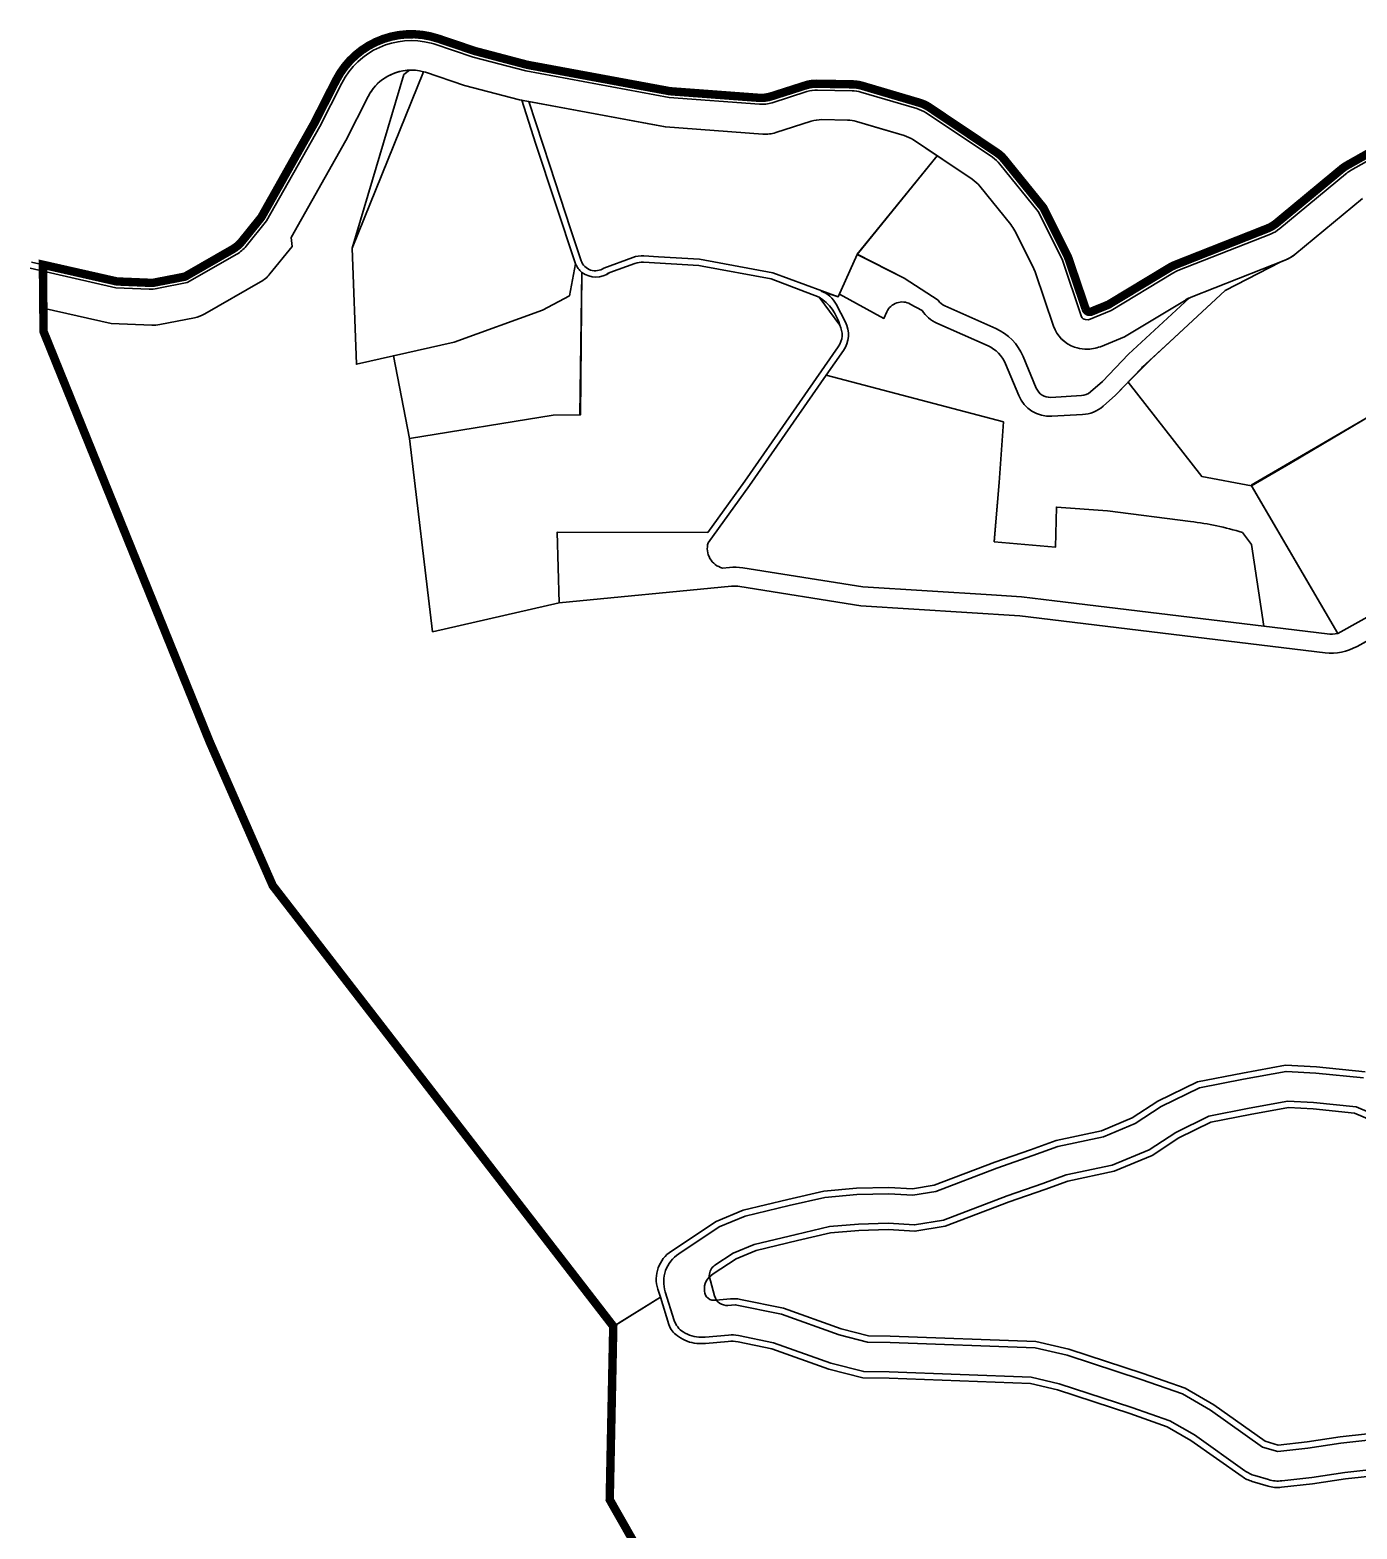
# Model space of a CAD drawing. Header units: millimetres. Extents: x 249769 to 250948, y 543138 to 544364.
# Drawn here: x 249769.3 to 250083.8, y 543890.4 to 544245.8 of the extents above; entities that cross this region are included whole.
import ezdxf

# ---------------------------------------------------------------- set-up
doc = ezdxf.new("R2010")
doc.units = ezdxf.units.MM
doc.linetypes.add('Character_Dash_E', pattern=[69, 15, -6, 30, -3, 15])
for name, color, linetype, lineweight in [('_Proposed Road', 7, 'Continuous', 30), ('_Residential-Low', 41, 'Continuous', 30), ('_Steep Slope', 93, 'Continuous', 30), ('community green', 60, 'Continuous', 30), ('Project Boundary', 233, 'Character_Dash_E', 30), ('uv1', 40, 'Continuous', 30)]:
    doc.layers.add(name, color=color, linetype=linetype, lineweight=lineweight)

# ---------------------------------------------------------------- blocks, each defined once
blk = doc.blocks.new('community green')
at = {"layer": 'community green'}
for points in [[(250007.59, 544188.19, 0.034037), (250007.17, 544189.19), (250002.68, 544198.17, 0.054077), (250001.74, 544199.63), (249994.37, 544208.75, 0.075378), (249992.6, 544210.37), (249984.3, 544215.93), (249965.31, 544192.59), (249976.44, 544186.94), (249984.53, 544181.69, 0.14668), (249986.06, 544180.39), (249998.16, 544175.01, -0.191757), (250004.63, 544168.39), (250007.77, 544160.84, 0.317764), (250011.2, 544158.69), (250018.49, 544159.09, 0.168276), (250020.61, 544159.96), (250023.46, 544162.46), (250029.62, 544168.93), (250043.99, 544182.23, 0.026336), (250043.25, 544181.84), (250028.66, 544173.03), (250022.95, 544170.7, -0.107108), (250019.61, 544170.12), (250019.27, 544170.13, -0.072606), (250016.86, 544170.58, -0.232377), (250011.87, 544175.58)], [(250007.59, 544188.19, 0.034037), (250007.17, 544189.19), (250002.68, 544198.17, 0.054077), (250001.74, 544199.63), (249994.37, 544208.75, 0.075378), (249992.6, 544210.37), (249984.3, 544215.93), (249965.31, 544192.59), (249976.44, 544186.94), (249984.53, 544181.69, 0.14668), (249986.06, 544180.39), (249998.16, 544175.01, -0.191757), (250004.63, 544168.39), (250007.77, 544160.84, 0.317764), (250011.2, 544158.69), (250018.49, 544159.09, 0.168276), (250020.61, 544159.96), (250023.46, 544162.46), (250029.62, 544168.93), (250043.99, 544182.23, 0.026336), (250043.25, 544181.84), (250028.66, 544173.03), (250022.95, 544170.7, -0.107108), (250019.61, 544170.12), (250019.27, 544170.13, -0.072606), (250016.86, 544170.58, -0.232377), (250011.87, 544175.58)], [(249900.12, 544188.29, -0.128939), (249898.61, 544190.33), (249897.17, 544182.79), (249890.77, 544179.37), (249869.79, 544171.78), (249855.43, 544168.53), (249859.24, 544148.92), (249893.25, 544154.49), (249899.57, 544154.51)], [(249900.12, 544188.29, -0.128939), (249898.61, 544190.33), (249897.17, 544182.79), (249890.77, 544179.37), (249869.79, 544171.78), (249855.43, 544168.53), (249859.24, 544148.92), (249893.25, 544154.49), (249899.57, 544154.51)], [(250044.35, 544129.26, -0.044012), (250056.6, 544126.65), (250058.74, 544123.84), (250061.67, 544104.45), (250076.73, 544102.63, 0.078644), (250079.23, 544102.72), (250058.8, 544137.72), (250046.99, 544139.95), (250029.51, 544162.29), (250026.58, 544159.22), (250023.58, 544156.58, -0.168276), (250018.74, 544154.6), (250011.44, 544154.2, -0.317764), (250003.62, 544159.11), (250000.47, 544166.66, 0.191757), (249996.34, 544170.89), (249984.23, 544176.27, -0.14668), (249980.74, 544179.27), (249977.92, 544180.8, 0.437812), (249972.35, 544178.92), (249971.67, 544177.38), (249961.1, 544183.14), (249960.83, 544182.55), (249956.82, 544183.87, -0.188294), (249960.36, 544180.74), (249962.53, 544176.51, -0.277368), (249962.09, 544169.82), (249957.99, 544163.93), (250000, 544152.85), (249998.95, 544138.49), (249997.82, 544124.49), (249997.82, 544124.45), (250012.35, 544123.19), (250012.53, 544132.66), (250024.61, 544131.81)], [(250044.35, 544129.26, -0.044012), (250056.6, 544126.65), (250058.74, 544123.84), (250061.67, 544104.45), (250076.73, 544102.63, 0.078644), (250079.23, 544102.72), (250058.8, 544137.72), (250046.99, 544139.95), (250029.51, 544162.29), (250026.58, 544159.22), (250023.58, 544156.58, -0.168276), (250018.74, 544154.6), (250011.44, 544154.2, -0.317764), (250003.62, 544159.11), (250000.47, 544166.66, 0.191757), (249996.34, 544170.89), (249984.23, 544176.27, -0.14668), (249980.74, 544179.27), (249977.92, 544180.8, 0.437812), (249972.35, 544178.92), (249971.67, 544177.38), (249961.1, 544183.14), (249960.83, 544182.55), (249956.82, 544183.87, -0.188294), (249960.36, 544180.74), (249962.53, 544176.51, -0.277368), (249962.09, 544169.82), (249957.99, 544163.93), (250000, 544152.85), (249998.95, 544138.49), (249997.82, 544124.49), (249997.82, 544124.45), (250012.35, 544123.19), (250012.53, 544132.66), (250024.61, 544131.81)]]:
    blk.add_lwpolyline(points, format="xyb", close=True, dxfattribs=at)
blk = doc.blocks.new('g')
at = {"layer": '_Steep Slope'}
for p, q in [((249845.66, 544194.08), (249857.9, 544235.23)), ((249845.66, 544194.08), (249857.9, 544235.23)), ((249857.9, 544235.23), (249859.21, 544236.25)), ((249857.9, 544235.23), (249859.21, 544236.25)), ((249862.6, 544235.88), (249863, 544235.78)), ((249863, 544235.78), (249872.29, 544232.63)), ((249872.29, 544232.63), (249885.28, 544229.21)), ((249849.42, 544229.97), (249844.15, 544219.6)), ((249844.15, 544219.6), (249849.42, 544229.97)), ((249849.42, 544229.97), (249844.15, 544219.6)), ((249885.28, 544229.21), (249919.89, 544222.8)), ((249946.03, 544221.45), (249954.4, 544224.13)), ((249956.98, 544224.51), (249963.03, 544224.4)), ((249919.89, 544222.8), (249942.99, 544221.09)), ((249965.16, 544224.07), (249976.47, 544220.73)), ((249844.15, 544219.6), (249831.2, 544196.59)), ((249831.2, 544196.59), (249844.15, 544219.6)), ((249844.15, 544219.6), (249831.2, 544196.59)), ((249978.65, 544219.71), (249992.6, 544210.37)), ((249994.37, 544208.75), (250001.74, 544199.63)), ((250069.06, 544192.57), (250085.04, 544205.82)), ((249831.2, 544196.59), (249831.43, 544194.48)), ((249831.2, 544196.59), (249831.43, 544194.48)), ((250002.68, 544198.17), (250007.17, 544189.19)), ((249831.43, 544194.48), (249826.16, 544187.94)), ((249831.43, 544194.48), (249826.16, 544187.94)), ((249831.43, 544194.48), (249826.16, 544187.94)), ((249846.65, 544166.54), (249845.66, 544194.08)), ((249846.65, 544166.54), (249845.66, 544194.08)), ((250044.45, 544182.43), (250066.9, 544191.29)), ((249823.91, 544186.03), (249810.74, 544178.47)), ((249823.91, 544186.03), (249810.74, 544178.47)), ((249823.91, 544186.03), (249810.74, 544178.47)), ((250007.59, 544188.19), (250011.87, 544175.58)), ((250028.66, 544173.03), (250043.25, 544181.84)), ((249788.57, 544176.21), (249772.47, 544179.84)), ((249772.47, 544179.84), (249772.53, 544174.28)), ((249788.57, 544176.21), (249772.47, 544179.84)), ((249772.47, 544179.84), (249772.53, 544174.28)), ((249788.57, 544176.21), (249772.47, 544179.84)), ((249772.47, 544179.84), (249772.53, 544174.28)), ((249798.19, 544175.81), (249788.57, 544176.21)), ((249798.19, 544175.81), (249788.57, 544176.21)), ((249798.19, 544175.81), (249788.57, 544176.21)), ((249808.28, 544177.55), (249800.05, 544175.95)), ((249808.28, 544177.55), (249800.05, 544175.95)), ((249808.28, 544177.55), (249800.05, 544175.95)), ((249772.53, 544174.28), (249811.89, 544077.04)), ((249772.53, 544174.28), (249811.89, 544077.04)), ((249772.53, 544174.28), (249811.89, 544077.04)), ((250022.95, 544170.7), (250028.66, 544173.03)), ((249855.43, 544168.53), (249846.65, 544166.54)), ((249855.43, 544168.53), (249846.65, 544166.54)), ((249859.24, 544148.92), (249855.43, 544168.53)), ((249859.24, 544148.92), (249855.43, 544168.53)), ((250019.27, 544170.13), (250019.61, 544170.12)), ((249859.21, 544148.92), (249859.24, 544148.92)), ((249864.71, 544103.11), (249859.21, 544148.92)), ((249859.21, 544148.92), (249859.24, 544148.92)), ((249864.71, 544103.11), (249859.21, 544148.92)), ((249935.52, 544113.91), (249894.7, 544109.95)), ((249935.52, 544113.91), (249894.7, 544109.95)), ((249935.52, 544113.91), (249894.7, 544109.95)), ((249966.19, 544109.29), (249937.54, 544113.84)), ((249966.19, 544109.29), (249937.54, 544113.84)), ((249966.19, 544109.29), (249937.54, 544113.84)), ((250107.53, 544112.85), (250083.77, 544099.64)), ((250107.53, 544112.85), (250083.77, 544099.64)), ((250107.53, 544112.85), (250083.77, 544099.64)), ((249894.7, 544109.95), (249864.71, 544103.11)), ((249894.7, 544109.95), (249864.71, 544103.11)), ((249894.7, 544109.95), (249864.71, 544103.11)), ((250003.84, 544106.93), (249966.19, 544109.29)), ((250003.84, 544106.93), (249966.19, 544109.29)), ((250003.84, 544106.93), (249966.19, 544109.29)), ((250076.19, 544098.16), (250003.84, 544106.93)), ((250076.19, 544098.16), (250003.84, 544106.93)), ((250076.19, 544098.16), (250003.84, 544106.93)), ((249811.89, 544077.04), (249826.84, 544042.95)), ((249811.89, 544077.04), (249826.84, 544042.95)), ((249811.89, 544077.04), (249826.84, 544042.95)), ((249826.84, 544042.95), (249907.57, 543938.45)), ((249826.84, 544042.95), (249907.57, 543938.45)), ((249826.84, 544042.95), (249907.57, 543938.45)), ((250056.62, 543998.52), (250066.86, 544000.4)), ((250056.62, 543998.52), (250066.86, 544000.4)), ((250056.62, 543998.52), (250066.86, 544000.4)), ((250066.86, 544000.4), (250074.14, 543999.99)), ((250066.86, 544000.4), (250074.14, 543999.99)), ((250066.86, 544000.4), (250074.14, 543999.99)), ((250045.96, 543996.45), (250056.62, 543998.52)), ((250045.96, 543996.45), (250056.62, 543998.52)), ((250045.96, 543996.45), (250056.62, 543998.52)), ((250074.14, 543999.99), (250085.67, 543998.83)), ((250074.14, 543999.99), (250085.67, 543998.83)), ((250074.14, 543999.99), (250085.67, 543998.83)), ((250036.59, 543991.87), (250045.96, 543996.45)), ((250036.59, 543991.87), (250045.96, 543996.45)), ((250036.59, 543991.87), (250045.96, 543996.45)), ((250030.5, 543987.88), (250036.59, 543991.87)), ((250030.5, 543987.88), (250036.59, 543991.87)), ((250030.5, 543987.88), (250036.59, 543991.87)), ((250023.22, 543984.86), (250030.5, 543987.88)), ((250023.22, 543984.86), (250030.5, 543987.88)), ((250023.22, 543984.86), (250030.5, 543987.88)), ((250006.43, 543980.36), (250012.49, 543982.55)), ((250006.43, 543980.36), (250012.49, 543982.55)), ((250006.43, 543980.36), (250012.49, 543982.55)), ((250012.49, 543982.55), (250023.22, 543984.86)), ((250012.49, 543982.55), (250023.22, 543984.86)), ((250012.49, 543982.55), (250023.22, 543984.86)), ((249997.93, 543977.37), (250006.43, 543980.36)), ((249997.93, 543977.37), (250006.43, 543980.36)), ((249997.93, 543977.37), (250006.43, 543980.36)), ((249983.56, 543971.93), (249997.93, 543977.37)), ((249983.56, 543971.93), (249997.93, 543977.37)), ((249983.56, 543971.93), (249997.93, 543977.37)), ((249978.47, 543971.07), (249983.56, 543971.93)), ((249978.47, 543971.07), (249983.56, 543971.93)), ((249978.47, 543971.07), (249983.56, 543971.93)), ((249938.29, 543966.01), (249948.9, 543968.56)), ((249938.29, 543966.01), (249948.9, 543968.56)), ((249938.29, 543966.01), (249948.9, 543968.56)), ((249948.9, 543968.56), (249957.44, 543970.53)), ((249948.9, 543968.56), (249957.44, 543970.53)), ((249948.9, 543968.56), (249957.44, 543970.53)), ((249957.44, 543970.53), (249965.14, 543971.23)), ((249957.44, 543970.53), (249965.14, 543971.23)), ((249957.44, 543970.53), (249965.14, 543971.23)), ((249965.14, 543971.23), (249972.83, 543971.41)), ((249965.14, 543971.23), (249972.83, 543971.41)), ((249965.14, 543971.23), (249972.83, 543971.41)), ((249972.83, 543971.41), (249978.47, 543971.07)), ((249972.83, 543971.41), (249978.47, 543971.07)), ((249972.83, 543971.41), (249978.47, 543971.07)), ((249931.9, 543963.37), (249938.29, 543966.01)), ((249931.9, 543963.37), (249938.29, 543966.01)), ((249931.9, 543963.37), (249938.29, 543966.01)), ((249921.29, 543956.32), (249931.9, 543963.37)), ((249921.29, 543956.32), (249931.9, 543963.37)), ((249921.29, 543956.32), (249931.9, 543963.37)), ((249918.69, 543945.36), (249918.09, 543947.26)), ((249918.69, 543945.36), (249918.09, 543947.26)), ((249918.69, 543945.36), (249918.09, 543947.26)), ((249907.57, 543938.45), (249918.69, 543945.36)), ((249907.57, 543938.45), (249918.69, 543945.36)), ((249907.57, 543938.45), (249918.69, 543945.36))]:
    blk.add_line(p, q, dxfattribs=at)
for centre, radius, start, end in [((249859.67, 544224.76), 11.5, 75.2583, 153.0483), ((249859.67, 544224.76), 11.5, 92.2916, 153.0483), ((249859.67, 544224.76), 11.5, 92.2916, 153.0483), ((249956.84, 544216.51), 8, 88.9771, 107.7691), ((249962.89, 544216.4), 8, 73.5252, 88.9771), ((249943.59, 544229.07), 8, 265.7521, 287.7691), ((249974.2, 544213.06), 8, 56.1923, 73.5252), ((249988.15, 544203.72), 8, 38.9495, 56.1923), ((249995.52, 544194.6), 8, 26.5681, 38.9495), ((250063.96, 544198.73), 8, 291.5442, 309.6642), ((250000.01, 544185.61), 8, 18.7704, 26.5681), ((249819.93, 544192.97), 8, 299.8558, 321.1117), ((249819.93, 544192.97), 8, 299.8558, 321.1117), ((249819.93, 544192.97), 8, 299.8558, 321.1117), ((250047.38, 544174.99), 8, 111.5442, 121.1191), ((249806.75, 544185.4), 8, 281.0102, 299.8558), ((249806.75, 544185.4), 8, 281.0102, 299.8558), ((249806.75, 544185.4), 8, 281.0102, 299.8558), ((249798.52, 544183.8), 8, 267.647, 281.0102), ((249798.52, 544183.8), 8, 267.647, 281.0102), ((249798.52, 544183.8), 8, 267.647, 281.0102), ((250019.45, 544178.15), 8, 198.7704, 251.0986), ((250019.61, 544178.63), 8.5, 251.0986, 267.7096), ((250019.93, 544178.11), 8, 267.7096, 292.1638), ((249936.29, 544105.94), 8, 80.9617, 95.5339), ((249936.29, 544105.94), 8, 80.9617, 95.5339), ((249936.29, 544105.94), 8, 80.9617, 95.5339), ((250077.7, 544110.57), 12.5, 263.0881, 299.0619), ((250077.7, 544110.57), 12.5, 263.0881, 299.0619), ((250077.7, 544110.57), 12.5, 263.0881, 299.0619), ((249925.72, 543949.66), 8, 123.6101, 197.4662), ((249925.72, 543949.66), 8, 123.6101, 197.4662), ((249925.72, 543949.66), 8, 123.6101, 197.4662)]:
    blk.add_arc(centre, radius, start, end, dxfattribs=at)

msp = doc.modelspace()

# ---------------------------------------------------------------- linework, layer by layer
at = {"layer": '_Proposed Road'}
for points in [[(250105.68, 544225.65), (250082.23, 544212.42, 0.044695), (250081.05, 544211.61), (250065.46, 544198.68, -0.079229), (250063.29, 544197.39), (250041.33, 544188.72, 0.041803), (250040.13, 544188.13), (250025.51, 544179.3), (250020.11, 544177.1), (250019.41, 544177.13, -0.310218), (250018.51, 544177.81), (250013.89, 544191.41), (250008.21, 544202.76), (249999.14, 544213.97, 0.075378), (249997.37, 544215.59), (249981.66, 544226.12, 0.075774), (249979.48, 544227.14), (249966.23, 544231.06, 0.067524), (249964.11, 544231.38), (249955.95, 544231.53, 0.08218), (249953.36, 544231.15), (249945.19, 544228.53, -0.096364), (249942.15, 544228.17), (249920.79, 544229.76), (249886.81, 544236.05), (249874.31, 544239.34), (249865.01, 544242.49), (249864.38, 544242.65, 0.353088), (249843.18, 544233.15), (249837.98, 544222.91), (249825.39, 544200.53), (249820.54, 544194.52, -0.093013), (249818.3, 544192.61), (249806.58, 544185.88), (249799.4, 544184.48, -0.058374), (249797.55, 544184.34), (249789.69, 544184.67), (249769.32, 544189.27)], [(249769.65, 544190.73), (249789.89, 544186.16), (249797.43, 544185.85, 0.058374), (249799.29, 544185.99), (249806.05, 544187.3), (249817.31, 544193.77, 0.093013), (249819.55, 544195.68), (249824.14, 544201.38), (249836.65, 544223.61), (249841.84, 544233.83, -0.353088), (249864.76, 544244.1), (249865.44, 544243.92), (249874.74, 544240.78), (249887.14, 544237.51), (249920.98, 544231.25), (249941.97, 544229.69, 0.096364), (249945.01, 544230.05), (249953.14, 544232.65, -0.08218), (249955.73, 544233.03), (249964.34, 544232.88, -0.067524), (249966.46, 544232.55), (249980.12, 544228.51, -0.075774), (249982.31, 544227.49), (249998.4, 544216.71, -0.075378), (250000.17, 544215.09), (250009.48, 544203.58), (250015.27, 544191.99), (250019.48, 544179.61, 0.431669), (250020.8, 544179.01), (250024.84, 544180.65), (250039.47, 544189.48, -0.041803), (250040.66, 544190.07), (250062.51, 544198.7, 0.079229), (250064.68, 544199.98), (250080.2, 544212.85, -0.044695), (250081.38, 544213.66), (250105.02, 544227, -0.030281)], [(250043.99, 544182.23), (250029.62, 544168.93), (250023.46, 544162.46), (250020.61, 544159.96, -0.168276), (250018.49, 544159.09), (250011.2, 544158.69, -0.317764), (250007.77, 544160.84), (250004.63, 544168.39, 0.191757), (249998.16, 544175.01), (249986.06, 544180.39, -0.14668), (249984.53, 544181.69), (249976.44, 544186.94), (249965.3, 544192.58)], [(250052.53, 544184.01), (250032.78, 544165.72), (250026.58, 544159.22), (250023.58, 544156.58, -0.168276), (250018.74, 544154.6), (250011.44, 544154.2, -0.317764), (250003.62, 544159.11), (250000.47, 544166.66, 0.191757), (249996.34, 544170.89), (249984.23, 544176.27, -0.14668), (249980.74, 544179.27), (249977.92, 544180.8)], [(249980.74, 544179.27), (249977.92, 544180.8, 0.437815), (249972.35, 544178.92), (249971.67, 544177.38)], [(250107.53, 544112.85), (250083.77, 544099.64, -0.158267), (250076.19, 544098.16), (250003.84, 544106.93), (249966.19, 544109.29), (249937.54, 544113.84, 0.063669), (249935.52, 544113.91), (249894.7, 544109.95)], [(250092.16, 543905.07), (250080.85, 543903.86), (250073.05, 543902.66), (250065.98, 543901.86, -0.100189), (250062.82, 543902.14), (250059.55, 543903.1, -0.082794), (250057.18, 543904.25), (250045.24, 543912.73), (250039.45, 543916.06), (250030.38, 543919.25), (250013.21, 543924.89), (250006.57, 543926.4), (249972.92, 543927.68), (249966.88, 543927.76), (249959.05, 543929.74), (249945.53, 543934.61), (249937.18, 543936.31, 0.073023), (249934.86, 543936.43), (249929.33, 543935.93), (249928.35, 543935.93, -0.141064), (249924.09, 543937.16, -0.178201), (249921.98, 543939.89), (249919.86, 543946.63, -0.333897), (249923.06, 543955.7), (249932.61, 543962.04), (249938.75, 543964.58), (249949.24, 543967.1), (249957.68, 543969.05), (249965.22, 543969.73), (249972.8, 543969.91), (249978.55, 543969.57), (249983.95, 543970.47), (249998.44, 543975.97), (250006.94, 543978.94), (250012.9, 543981.11), (250023.67, 543983.42), (250031.2, 543986.54), (250037.34, 543990.56), (250046.44, 543995.01), (250056.9, 543997.04), (250066.96, 543998.89), (250074.02, 543998.5), (250085.29, 543997.36)], [(250092.07, 543912.1), (250079.95, 543910.8), (250072.12, 543909.6), (250064.99, 543908.8), (250061.37, 543909.86), (250049.02, 543918.63), (250042.38, 543922.45), (250032.64, 543925.88), (250015.08, 543931.64), (250007.48, 543933.37), (249973.11, 543934.67), (249967.79, 543934.75), (249961.09, 543936.44), (249947.43, 543941.36), (249936.42, 543943.61), (249934.71, 543943.45, -0.367023), (249931.54, 543945.68), (249930.29, 543950.47, -0.252758), (249931.63, 543952.99), (249935.91, 543955.83), (249940.92, 543957.91), (249950.85, 543960.29), (249958.79, 543962.12), (249965.62, 543962.74), (249972.68, 543962.91), (249978.92, 543962.53), (249985.79, 543963.68), (250000.84, 543969.39), (250009.29, 543972.35), (250014.84, 543974.36), (250025.76, 543976.71), (250034.49, 543980.33), (250040.81, 543984.47), (250048.68, 543988.32), (250058.2, 543990.17), (250067.4, 543991.86), (250073.47, 543991.52), (250083.54, 543990.51), (250090.46, 543987.58)]]:
    msp.add_lwpolyline(points, format="xyb", dxfattribs=at)
msp.add_lwpolyline([(249961.1, 544183.14), (249971.67, 544177.38)], dxfattribs=at)
at = {"layer": '_Residential-Low'}
for points in [[(250089.9, 543986.19), (250083.16, 543989.04), (250073.36, 543990.02), (250067.5, 543990.35), (250058.48, 543988.69), (250049.16, 543986.88), (250041.55, 543983.16), (250035.2, 543979), (250026.21, 543975.27), (250015.26, 543972.92), (250009.79, 543970.94), (250001.35, 543967.98), (249986.18, 543962.23), (249979, 543961.02), (249972.65, 543961.41), (249965.71, 543961.24), (249959.03, 543960.64), (249951.19, 543958.83), (249941.39, 543956.47), (249936.62, 543954.5), (249931.21, 543950.91, 0.299826), (249929.14, 543946.86, 0.473523), (249931.86, 543944.7), (249935.33, 543945.01, -0.073023), (249937.66, 543944.88), (249947.83, 543942.81), (249961.53, 543937.88), (249967.99, 543936.24), (249973.14, 543936.17), (250007.68, 543934.86), (250015.48, 543933.09), (250033.12, 543927.3), (250043.01, 543923.82), (250049.83, 543919.89), (250062.03, 543911.23), (250065.12, 543910.32), (250071.93, 543911.09), (250079.76, 543912.29), (250092.05, 543913.6)], [(250092.18, 543903.56), (250081.04, 543902.37), (250073.25, 543901.18), (250065.85, 543900.34, -0.100189), (250062.68, 543900.62), (250058.89, 543901.73, -0.082794), (250056.52, 543902.88), (250044.43, 543911.46), (250038.82, 543914.69), (250029.9, 543917.83), (250012.81, 543923.44), (250006.37, 543924.9), (249972.89, 543926.18), (249966.68, 543926.26), (249958.61, 543928.3), (249945.13, 543933.16), (249937.1, 543934.79, 0.073023), (249934.78, 543934.92), (249929.4, 543934.43), (249927.89, 543934.43, -0.146871), (249923.49, 543935.75), (249922.73, 543936.26, -0.172336), (249920.71, 543938.93), (249918.69, 543945.36), (249907.53, 543938.42), (249906.69, 543897.39), (249936.06, 543845.8)]]:
    msp.add_lwpolyline(points, format="xyb", dxfattribs=at)
at = {"layer": 'Project Boundary', "ltscale": 0.05, "const_width": 2}
msp.add_lwpolyline([(250105.02, 544227), (250081.38, 544213.66, 0.044695), (250080.2, 544212.85), (250064.68, 544199.98, -0.079229), (250062.51, 544198.7), (250040.66, 544190.07, 0.041803), (250039.47, 544189.48), (250024.84, 544180.65), (250020.8, 544179.01, -0.431669), (250019.48, 544179.61), (250015.27, 544191.99), (250009.48, 544203.58), (250000.17, 544215.09, 0.075378), (249998.4, 544216.71), (249982.31, 544227.49, 0.075774), (249980.12, 544228.51), (249966.46, 544232.55, 0.067524), (249964.34, 544232.88), (249955.73, 544233.03, 0.08218), (249953.14, 544232.65), (249945.01, 544230.05, -0.096364), (249941.97, 544229.69), (249920.98, 544231.25), (249887.14, 544237.51), (249874.74, 544240.78), (249866.08, 544243.71, 0.372617), (249841.84, 544233.83), (249836.65, 544223.61), (249824.14, 544201.38), (249819.55, 544195.68, -0.093013), (249817.31, 544193.77), (249806.05, 544187.3), (249798.37, 544185.81), (249789.89, 544186.16), (249772.38, 544190.12), (249772.53, 544174.28), (249811.89, 544077.04), (249826.84, 544042.95), (249907.53, 543938.5), (249906.69, 543897.39), (249936.06, 543845.8)], format="xyb", dxfattribs=at)
at = {"layer": 'uv1'}
msp.add_line((249906.74, 544188.27), (249905.98, 544187.99), dxfattribs=at)
msp.add_lwpolyline([(249869.79, 544171.78), (249846.65, 544166.54), (249845.66, 544194.08), (249862.6, 544235.88), (249863, 544235.78), (249872.29, 544232.63), (249885.28, 544229.21), (249885.86, 544229.1), (249889.13, 544218.93), (249898.61, 544190.33), (249897.17, 544182.79), (249890.77, 544179.37)], close=True, dxfattribs=at)
for points in [[(249965.16, 544224.07, 0.067524), (249963.03, 544224.4), (249956.98, 544224.51, 0.08218), (249954.4, 544224.13), (249946.03, 544221.45, -0.096364), (249942.99, 544221.09), (249919.89, 544222.8), (249917.7, 544223.21), (249887.54, 544228.79), (249892.46, 544213.64), (249897.42, 544198.66), (249899.93, 544191.08, 0.505252), (249905.29, 544189.33), (249912.16, 544191.84, -0.102966), (249914.79, 544192.22), (249918.28, 544192.01), (249927.98, 544191.42), (249945.33, 544188.24), (249960.83, 544182.55), (249965.3, 544192.58), (249984.3, 544215.93), (249978.65, 544219.71, 0.075774), (249976.47, 544220.73), (249970.81, 544222.4)], [(250004.25, 544111.41), (250012.11, 544110.46), (250061.67, 544104.45), (250058.74, 544123.84), (250056.6, 544126.65, 0.044012), (250044.35, 544129.26), (250024.61, 544131.81), (250012.53, 544132.66), (250012.35, 544123.19), (249997.82, 544124.45), (249998.95, 544138.49), (250000, 544152.85), (249957.99, 544163.93), (249939.79, 544137.77), (249930.01, 544124.23, 0.429276), (249933.44, 544118.23), (249935.08, 544118.39, -0.063665), (249938.25, 544118.29), (249966.68, 544113.77), (249997.14, 544111.86)]]:
    msp.add_lwpolyline(points, format="xyb", close=True, dxfattribs=at)
for points in [[(250085.04, 544205.82), (250069.06, 544192.57), (250068.03, 544191.85), (250066.9, 544191.29), (250065.57, 544190.77), (250052.53, 544184.01), (250047.05, 544178.93), (250039.44, 544171.88), (250035.48, 544168.22), (250029.51, 544162.29), (250032.78, 544165.72), (250032.96, 544165.89), (250035.48, 544168.22)], [(250029.51, 544162.29), (250046.99, 544139.95), (250058.8, 544137.72), (250068, 544143.11), (250087.82, 544154.83)], [(250110.24, 544120.01), (250087.82, 544154.83), (250058.72, 544137.84), (250079.23, 544102.72), (250110.24, 544120.01)]]:
    msp.add_lwpolyline(points, dxfattribs=at)
msp.add_lwpolyline([(249956.35, 544182.45, -0.185434), (249961.2, 544175.82), (249956.35, 544182.45), (249944.92, 544186.79), (249928.61, 544189.78), (249927.8, 544189.93), (249914.69, 544190.73, 0.102966), (249912.68, 544190.43), (249906.74, 544188.27, -0.324152), (249900.12, 544188.29), (249899.73, 544154.51), (249893.25, 544154.49), (249859.21, 544148.92), (249864.71, 544103.11), (249894.7, 544109.95), (249894.23, 544126.71), (249929.9, 544126.64), (249938.71, 544138.85), (249949.71, 544154.66), (249960.86, 544170.68, 0.277368), (249961.2, 544175.82)], format="xyb", dxfattribs=at)

# ---------------------------------------------------------------- block references
at = {"layer": '_Steep Slope'}
msp.add_blockref('g', (0, 0), dxfattribs=at)
at = {"layer": 'community green'}
msp.add_blockref('community green', (0, 0), dxfattribs=at)

doc.saveas('drawing.dxf')
